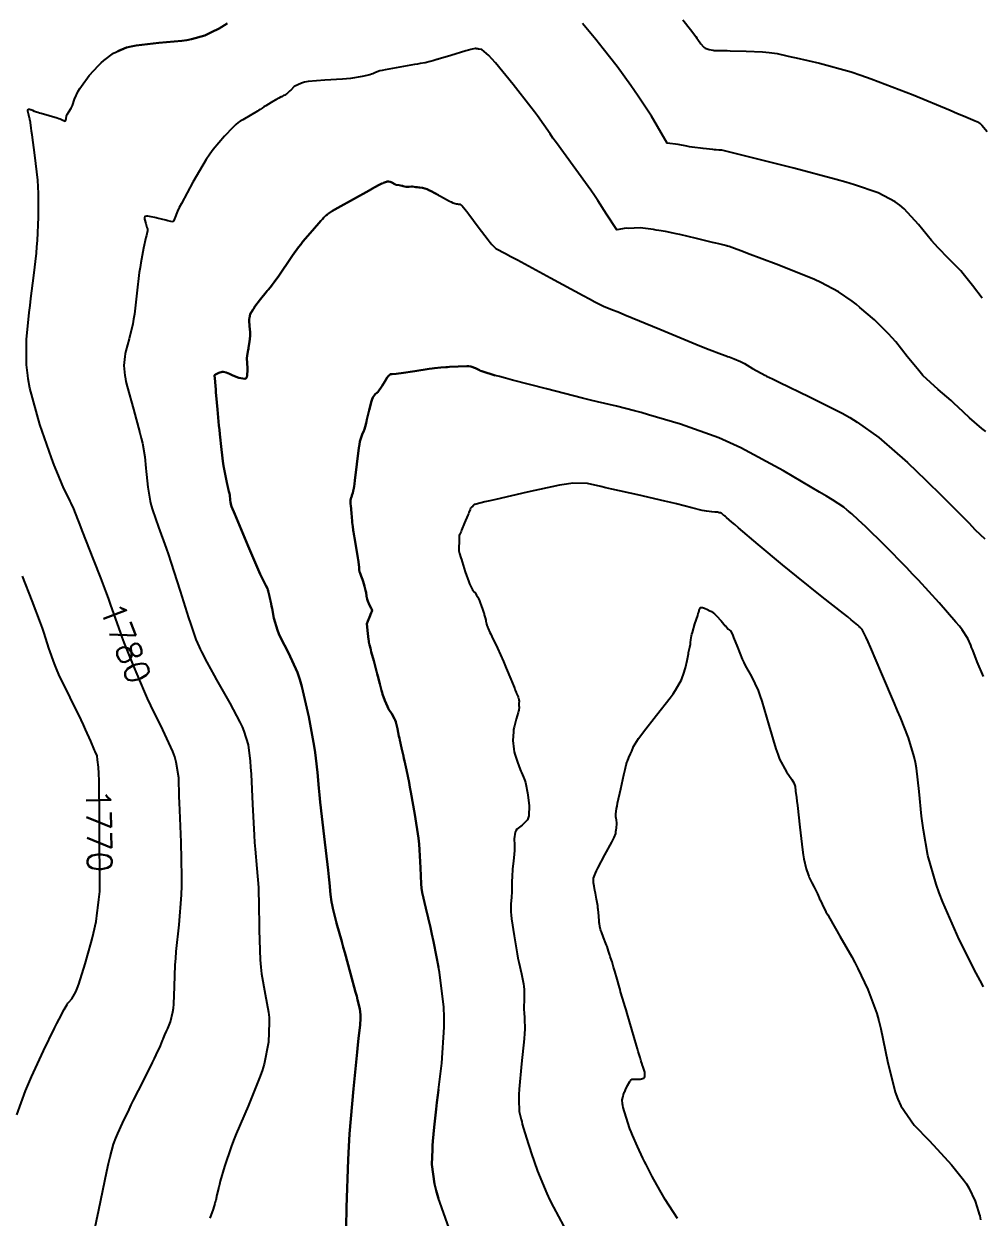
# Model space of a CAD drawing. Header units: metres. Extents: x 837477 to 838477, y 1189014 to 1191014.
# Drawn here: x 837810.2 to 837959.8, y 1189868.7 to 1190054.8 of the extents above; entities that cross this region are included whole.
import ezdxf

# ---------------------------------------------------------------- set-up
doc = ezdxf.new("R2010")
doc.units = ezdxf.units.M
doc.header["$LTSCALE"] = 0.3
doc.layers.add('COTAS 10', color=1, linetype='Continuous')
doc.styles.get("Standard").update_dxf_attribs({"font": 'simplex.shx'})

msp = doc.modelspace()

# ---------------------------------------------------------------- linework, layer by layer
at = {"layer": 'COTAS 10'}
for points, elevation in [([(837824.923, 1189881.776), (837825.651, 1189883.383), (837826.66, 1189885.515), (837826.999, 1189886.208), (837827.363, 1189886.946), (837828.889, 1189889.981), (837830.324, 1189892.839), (837830.631, 1189893.465), (837830.898, 1189894.019), (837831.537, 1189895.423), (837831.879, 1189896.256), (837831.959, 1189896.45), (837832.033, 1189896.629), (837832.251, 1189897.142), (837832.491, 1189897.702), (837832.579, 1189897.91), (837832.676, 1189898.141), (837833.108, 1189899.167), (837833.505, 1189900.725), (837833.582, 1189901.292), (837833.643, 1189901.917), (837833.744, 1189904.664), (837833.855, 1189908.05), (837833.923, 1189909.078), (837834.008, 1189910.146), (837834.448, 1189914.33), (837834.832, 1189919.006), (837834.88, 1189920.385), (837834.904, 1189921.799), (837834.781, 1189927.208), (837834.55, 1189932.176), (837834.506, 1189933.312), (837834.47, 1189934.345), (837834.409, 1189937.208), (837834.025, 1189939.691), (837833.785, 1189940.483), (837833.487, 1189941.321), (837831.927, 1189944.726), (837830.042, 1189948.511), (837829.539, 1189949.589), (837829.044, 1189950.679), (837827.325, 1189954.726), (837825.892, 1189958.352), (837825.577, 1189959.178), (837825.298, 1189959.926), (837824.585, 1189961.985), (837823.768, 1189964.339), (837823.423, 1189965.273), (837823.027, 1189966.33), (837822.227, 1189968.414), (837821.167, 1189971.167), (837819.348, 1189975.825), (837818.978, 1189976.769), (837818.665, 1189977.563), (837818.018, 1189979.182), (837817.621, 1189980.056), (837817.466, 1189980.38), (837817.291, 1189980.74), (837816.498, 1189982.338), (837815.36, 1189984.986), (837814.967, 1189986.007), (837814.541, 1189987.154), (837812.723, 1189992.338), (837811.168, 1189998.022), (837810.908, 1189999.485), (837810.84, 1190000), (837810.626, 1190001.619), (837810.662, 1190005.6), (837811.091, 1190009.802), (837811.213, 1190010.9), (837811.337, 1190011.97), (837811.792, 1190015.6), (837812.187, 1190019.084), (837812.273, 1190020.062), (837812.348, 1190021.046), (837812.531, 1190024.649), (837812.516, 1190028.348), (837812.466, 1190029.393), (837812.395, 1190030.448), (837811.973, 1190034.33), (837811.531, 1190037.503), (837811.447, 1190038.11), (837811.38, 1190038.599), (837811.279, 1190039.382), (837811.277, 1190039.434), (837811.272, 1190039.462), (837811.267, 1190039.496), (837811.232, 1190039.665), (837811.17, 1190039.931), (837811.146, 1190040.024), (837811.12, 1190040.127), (837811.003, 1190040.571), (837810.901, 1190041.001), (837810.884, 1190041.095), (837810.872, 1190041.177), (837810.871, 1190041.383), (837810.917, 1190041.486), (837810.934, 1190041.505), (837810.953, 1190041.518), (837811.041, 1190041.528), (837811.144, 1190041.504), (837811.174, 1190041.496), (837811.203, 1190041.487), (837811.315, 1190041.451), (837811.47, 1190041.393), (837811.527, 1190041.37), (837811.59, 1190041.345), (837811.869, 1190041.229), (837812.419, 1190041.041), (837812.652, 1190040.97), (837812.921, 1190040.891), (837814.184, 1190040.538), (837815.437, 1190040.168), (837815.7, 1190040.078), (837815.926, 1190039.994), (837816.438, 1190039.736), (837816.662, 1190039.643), (837816.707, 1190039.664), (837816.744, 1190039.704), (837816.815, 1190040.015), (837816.899, 1190040.453), (837816.944, 1190040.573), (837816.998, 1190040.692), (837817.274, 1190041.121), (837817.614, 1190041.682), (837817.71, 1190041.886), (837817.806, 1190042.11), (837818.156, 1190043.093), (837818.722, 1190044.334), (837818.953, 1190044.722), (837819.216, 1190045.128), (837820.438, 1190046.751), (837821.889, 1190048.351), (837822.298, 1190048.743), (837822.709, 1190049.112), (837824.217, 1190050.26), (837826.234, 1190051.113), (837826.967, 1190051.296), (837827.774, 1190051.456), (837831.317, 1190051.843), (837834.865, 1190052.166), (837835.675, 1190052.286), (837836.411, 1190052.42), (837838.448, 1190053.013), (837839.93, 1190053.714), (837840.317, 1190053.915), (837840.693, 1190054.12), (837841.963, 1190054.887)], 1780), ([(837841.963, 1190054.887), (837840.693, 1190054.12), (837840.317, 1190053.915), (837839.93, 1190053.714), (837838.448, 1190053.013), (837836.411, 1190052.42), (837835.675, 1190052.286), (837834.865, 1190052.166), (837831.317, 1190051.843), (837827.774, 1190051.456), (837826.967, 1190051.296), (837826.234, 1190051.113), (837824.923, 1190050.559)], 1780), ([(837959.756, 1190012.027), (837958.224, 1190014.028), (837956.811, 1190015.825), (837956.412, 1190016.287), (837956.009, 1190016.735), (837954.525, 1190018.224), (837952.89, 1190019.886), (837952.393, 1190020.441), (837951.875, 1190021.039), (837949.842, 1190023.541), (837947.561, 1190025.985), (837946.887, 1190026.545), (837946.194, 1190027.055), (837943.541, 1190028.477), (837939.831, 1190029.729), (837938.473, 1190030.132), (837936.972, 1190030.56), (837930.352, 1190032.31), (837924.13, 1190033.881), (837922.878, 1190034.195), (837921.832, 1190034.457), (837919.753, 1190034.971), (837919.137, 1190035.103), (837919.011, 1190035.125), (837918.906, 1190035.14), (837918.687, 1190035.144), (837918.256, 1190035.155), (837918.017, 1190035.176), (837917.724, 1190035.205), (837916.233, 1190035.37), (837914.521, 1190035.598), (837914.089, 1190035.666), (837913.675, 1190035.735), (837912.333, 1190036.002), (837910.603, 1190036.196), (837908.173, 1190040.416), (837906.108, 1190043.537), (837905.527, 1190044.381), (837904.94, 1190045.216), (837902.787, 1190048.158), (837900.632, 1190050.939), (837900.046, 1190051.673), (837899.464, 1190052.391), (837897.396, 1190054.853)], 1780), ([(837913.076, 1190055.444), (837914.254, 1190053.923), (837915.056, 1190052.847), (837915.238, 1190052.597), (837915.403, 1190052.366), (837915.856, 1190051.702), (837916.262, 1190051.244), (837916.398, 1190051.143), (837916.545, 1190051.053), (837917.156, 1190050.825), (837917.787, 1190050.705), (837917.945, 1190050.685), (837918.096, 1190050.669), (837918.58, 1190050.659), (837919.511, 1190050.659), (837919.944, 1190050.651), (837920.452, 1190050.638), (837922.918, 1190050.56), (837925.459, 1190050.44), (837926.015, 1190050.401), (837926.507, 1190050.358), (837927.749, 1190050.184), (837929.27, 1190049.839), (837929.938, 1190049.689), (837930.712, 1190049.517), (837934.4, 1190048.698), (837939.303, 1190047.346), (837940.844, 1190046.837), (837942.463, 1190046.269), (837948.974, 1190043.73), (837954.739, 1190041.336), (837955.888, 1190040.86), (837956.844, 1190040.465), (837958.684, 1190039.71), (837959.192, 1190039.47), (837959.309, 1190039.4), (837959.415, 1190039.327), (837959.71, 1190039.048), (837960.551, 1190038.04)], 1770), ([(837960.306, 1189991.229), (837959.707, 1189991.701), (837957.785, 1189993.401), (837955.982, 1189995.107), (837955.459, 1189995.582), (837954.925, 1189996.058), (837952.908, 1189997.785), (837950.502, 1190000), (837949.852, 1190000.755), (837948.079, 1190002.956), (837946.261, 1190005.236), (837945.714, 1190005.855), (837945.15, 1190006.468), (837942.956, 1190008.64), (837940.686, 1190010.611), (837940.073, 1190011.099), (837939.468, 1190011.562), (837937.337, 1190013.021), (837934.578, 1190014.471), (837933.575, 1190014.927), (837932.468, 1190015.407), (837927.611, 1190017.337), (837923.119, 1190019.028), (837922.243, 1190019.357), (837921.526, 1190019.625), (837920.263, 1190020.09), (837920.014, 1190020.163), (837919.936, 1190020.185), (837919.854, 1190020.206), (837919.526, 1190020.288), (837918.644, 1190020.5), (837918.213, 1190020.604), (837917.701, 1190020.727), (837915.179, 1190021.336), (837912.584, 1190021.953), (837912.027, 1190022.082), (837911.539, 1190022.192), (837910.362, 1190022.437), (837909.314, 1190022.605), (837908.908, 1190022.667), (837908.452, 1190022.735), (837906.389, 1190023.033), (837905.439, 1190022.938), (837904.558, 1190022.927), (837904.202, 1190022.946), (837902.747, 1190022.69), (837901.161, 1190025.137), (837899.81, 1190027.264), (837899.279, 1190028.04), (837898.681, 1190028.897), (837895.957, 1190032.665), (837893.326, 1190036.262), (837892.787, 1190037.011), (837892.33, 1190037.653), (837891.364, 1190039.076), (837890.373, 1190040.477), (837889.9, 1190041.105), (837889.341, 1190041.837), (837886.605, 1190045.345), (837883.847, 1190048.729), (837883.275, 1190049.383), (837882.785, 1190049.913), (837881.706, 1190050.808), (837881.255, 1190050.884), (837881.161, 1190050.9), (837881.081, 1190050.913), (837880.906, 1190050.939), (837880.814, 1190050.953), (837880.786, 1190050.958), (837880.757, 1190050.963), (837880.647, 1190050.987), (837879.996, 1190050.838), (837879.627, 1190050.734), (837879.176, 1190050.604), (837876.865, 1190049.909), (837874.516, 1190049.201), (837874.042, 1190049.062), (837873.644, 1190048.948), (837872.841, 1190048.745), (837872.049, 1190048.617), (837871.657, 1190048.552), (837871.191, 1190048.473), (837868.884, 1190048.077), (837866.606, 1190047.657), (837866.158, 1190047.562), (837865.788, 1190047.476), (837865.111, 1190047.244), (837864.69, 1190047.039), (837864.482, 1190046.971), (837864.234, 1190046.898), (837863.007, 1190046.592), (837861.209, 1190046.298), (837860.601, 1190046.233), (837859.945, 1190046.174), (837857.177, 1190046.022), (837854.575, 1190045.807), (837854.024, 1190045.709), (837853.545, 1190045.594), (837852.428, 1190045.042), (837851.878, 1190044.482), (837851.758, 1190044.362), (837851.651, 1190044.258), (837851.382, 1190044.009), (837851.205, 1190043.872), (837851.158, 1190043.839), (837851.111, 1190043.807), (837850.945, 1190043.708), (837850.79, 1190043.626), (837850.75, 1190043.604), (837850.712, 1190043.583), (837850.584, 1190043.514), (837850.483, 1190043.461), (837850.462, 1190043.451), (837850.443, 1190043.442), (837850.402, 1190043.428), (837850.369, 1190043.421), (837850.357, 1190043.417), (837850.343, 1190043.413), (837850.281, 1190043.393), (837850.016, 1190043.251), (837849.875, 1190043.17), (837849.703, 1190043.071), (837848.838, 1190042.566), (837847.976, 1190042.052), (837847.806, 1190041.949), (837847.667, 1190041.862), (837847.412, 1190041.687), (837847.088, 1190041.472), (837846.905, 1190041.36), (837846.682, 1190041.224), (837845.536, 1190040.543), (837844.394, 1190039.871), (837844.173, 1190039.74), (837843.992, 1190039.634), (837843.682, 1190039.451), (837843.325, 1190039.11), (837843.114, 1190038.904), (837842.856, 1190038.65), (837841.521, 1190037.326), (837839.763, 1190035.226), (837839.239, 1190034.482), (837838.698, 1190033.667), (837836.607, 1190030.136), (837834.829, 1190026.831), (837834.485, 1190026.159), (837834.205, 1190025.592), (837833.732, 1190024.42), (837833.609, 1190024.057), (837833.551, 1190023.999), (837833.483, 1190023.96), (837833.147, 1190023.977), (837832.684, 1190024.12), (837832.536, 1190024.162), (837832.379, 1190024.204), (837831.736, 1190024.362), (837831.057, 1190024.52), (837830.876, 1190024.562), (837830.698, 1190024.603), (837830.081, 1190024.743), (837829.571, 1190024.834), (837829.461, 1190024.844), (837829.363, 1190024.847), (837829.122, 1190024.804), (837829.047, 1190024.58), (837829.054, 1190024.47), (837829.073, 1190024.339), (837829.244, 1190023.693), (837829.443, 1190023.061), (837829.48, 1190022.939), (837829.509, 1190022.84), (837829.549, 1190022.674), (837829.538, 1190022.643), (837829.534, 1190022.628), (837829.531, 1190022.612), (837829.52, 1190022.529), (837829.42, 1190022.059), (837829.361, 1190021.798), (837829.289, 1190021.48), (837828.914, 1190019.856), (837828.475, 1190017.561), (837828.361, 1190016.819), (837828.251, 1190016.031), (837827.884, 1190012.8), (837827.487, 1190009.561), (837827.358, 1190008.768), (837827.221, 1190008.02), (837826.659, 1190005.693), (837826.155, 1190003.82), (837826.055, 1190003.358), (837825.972, 1190002.92), (837825.815, 1190001.546), (837825.993, 1190000), (837826.02, 1189999.761), (837826.165, 1189999.064), (837826.349, 1189998.28), (837827.331, 1189994.717), (837828.351, 1189991.062), (837828.559, 1189990.22), (837828.735, 1189989.451), (837829.1, 1189987.287), (837829.263, 1189985.539), (837829.313, 1189985.033), (837829.363, 1189984.516), (837829.56, 1189982.569), (837829.945, 1189980.389), (837830.115, 1189979.727), (837830.312, 1189979.039), (837831.251, 1189976.339), (837832.45, 1189973.061), (837832.811, 1189972.008), (837833.185, 1189970.892), (837834.64, 1189966.339), (837835.95, 1189962.161), (837836.233, 1189961.282), (837836.482, 1189960.524), (837837.09, 1189958.789), (837837.583, 1189957.672), (837837.759, 1189957.303), (837837.952, 1189956.908), (837838.789, 1189955.267), (837839.917, 1189953.183), (837840.293, 1189952.509), (837840.696, 1189951.793), (837842.382, 1189948.859), (837843.95, 1189945.914), (837844.279, 1189945.192), (837844.563, 1189944.51), (837845.209, 1189942.382), (837845.533, 1189939.824), (837845.613, 1189938.872), (837845.69, 1189937.813), (837845.933, 1189933.105), (837846.165, 1189928.287), (837846.235, 1189927.158), (837846.307, 1189926.118), (837846.587, 1189923.105), (837846.823, 1189920.149), (837846.867, 1189919.145), (837846.903, 1189918.06), (837846.956, 1189913.474), (837847.096, 1189908.832), (837847.187, 1189907.712), (837847.3, 1189906.663), (837847.894, 1189903.474), (837848.422, 1189900.676), (837848.493, 1189899.873), (837848.532, 1189899.059), (837848.401, 1189896.018), (837847.709, 1189892.587), (837847.393, 1189891.527), (837847.024, 1189890.419), (837845.243, 1189886.018), (837843.378, 1189881.709), (837842.956, 1189880.659), (837842.575, 1189879.671), (837841.539, 1189876.619), (837840.89, 1189874.328), (837840.753, 1189873.82), (837840.633, 1189873.366), (837840.355, 1189872.182), (837840.168, 1189871.337), (837840.107, 1189871.097), (837840.042, 1189870.855), (837839.77, 1189869.957), (837839.231, 1189868.547)], 1790), ([(837874.923, 1190049.324), (837874.516, 1190049.201), (837874.042, 1190049.062), (837873.644, 1190048.948), (837872.841, 1190048.745), (837872.049, 1190048.617), (837871.657, 1190048.552), (837871.191, 1190048.473), (837868.884, 1190048.077), (837866.606, 1190047.657), (837866.158, 1190047.562), (837865.788, 1190047.476), (837865.111, 1190047.244), (837864.69, 1190047.039), (837864.482, 1190046.971), (837864.234, 1190046.898), (837863.007, 1190046.592), (837861.209, 1190046.298), (837860.601, 1190046.233), (837859.945, 1190046.174), (837857.177, 1190046.022), (837854.575, 1190045.807), (837854.024, 1190045.709), (837853.545, 1190045.594), (837852.428, 1190045.042), (837851.878, 1190044.482), (837851.758, 1190044.362), (837851.651, 1190044.258), (837851.382, 1190044.009), (837851.205, 1190043.872), (837851.158, 1190043.839), (837851.111, 1190043.807), (837850.945, 1190043.708), (837850.79, 1190043.626), (837850.75, 1190043.604), (837850.712, 1190043.583), (837850.584, 1190043.514), (837850.483, 1190043.461), (837850.462, 1190043.451), (837850.443, 1190043.442), (837850.402, 1190043.428), (837850.369, 1190043.421), (837850.357, 1190043.417), (837850.343, 1190043.413), (837850.281, 1190043.393), (837850.016, 1190043.251), (837849.875, 1190043.17), (837849.703, 1190043.071), (837848.838, 1190042.566), (837847.976, 1190042.052), (837847.806, 1190041.949), (837847.667, 1190041.862), (837847.412, 1190041.687), (837847.088, 1190041.472), (837846.905, 1190041.36), (837846.682, 1190041.224), (837845.536, 1190040.543), (837844.394, 1190039.871), (837844.173, 1190039.74), (837843.992, 1190039.634), (837843.682, 1190039.451), (837843.325, 1190039.11), (837843.114, 1190038.904), (837842.856, 1190038.65), (837841.521, 1190037.326), (837839.763, 1190035.226), (837839.239, 1190034.482), (837838.698, 1190033.667), (837836.607, 1190030.136), (837834.829, 1190026.831), (837834.485, 1190026.159), (837834.205, 1190025.592), (837833.732, 1190024.42), (837833.609, 1190024.057), (837833.551, 1190023.999), (837833.483, 1190023.96), (837833.147, 1190023.977), (837832.684, 1190024.12), (837832.536, 1190024.162), (837832.379, 1190024.204), (837831.736, 1190024.362), (837831.057, 1190024.52), (837830.876, 1190024.562), (837830.698, 1190024.603), (837830.081, 1190024.743), (837829.571, 1190024.834), (837829.461, 1190024.844), (837829.363, 1190024.847), (837829.122, 1190024.804), (837829.047, 1190024.58), (837829.054, 1190024.47), (837829.073, 1190024.339), (837829.244, 1190023.693), (837829.443, 1190023.061), (837829.48, 1190022.939), (837829.509, 1190022.84), (837829.549, 1190022.674), (837829.538, 1190022.643), (837829.534, 1190022.628), (837829.531, 1190022.612), (837829.52, 1190022.529), (837829.42, 1190022.059), (837829.361, 1190021.798), (837829.289, 1190021.48), (837828.914, 1190019.856), (837828.475, 1190017.561), (837828.361, 1190016.819), (837828.251, 1190016.031), (837827.884, 1190012.8), (837827.487, 1190009.561), (837827.358, 1190008.768), (837827.221, 1190008.02), (837826.659, 1190005.693), (837826.155, 1190003.82), (837826.055, 1190003.358), (837825.972, 1190002.92), (837825.815, 1190001.546), (837825.993, 1190000), (837826.02, 1189999.761), (837826.165, 1189999.064), (837826.349, 1189998.28), (837827.331, 1189994.717), (837828.351, 1189991.062), (837828.559, 1189990.22), (837828.735, 1189989.451), (837829.1, 1189987.287), (837829.263, 1189985.539), (837829.313, 1189985.033), (837829.363, 1189984.516), (837829.56, 1189982.569), (837829.945, 1189980.389), (837830.115, 1189979.727), (837830.312, 1189979.039), (837831.251, 1189976.339), (837832.45, 1189973.061), (837832.811, 1189972.008), (837833.185, 1189970.892), (837834.64, 1189966.339), (837835.95, 1189962.161), (837836.233, 1189961.282), (837836.482, 1189960.524), (837837.09, 1189958.789), (837837.583, 1189957.672), (837837.759, 1189957.303), (837837.952, 1189956.908), (837838.789, 1189955.267), (837839.917, 1189953.183), (837840.293, 1189952.509), (837840.696, 1189951.793), (837842.382, 1189948.859), (837843.95, 1189945.914), (837844.279, 1189945.192), (837844.563, 1189944.51), (837845.209, 1189942.382), (837845.533, 1189939.824), (837845.613, 1189938.872), (837845.69, 1189937.813), (837845.933, 1189933.105), (837846.165, 1189928.287), (837846.235, 1189927.158), (837846.307, 1189926.118), (837846.587, 1189923.105), (837846.823, 1189920.149), (837846.867, 1189919.145), (837846.903, 1189918.06), (837846.956, 1189913.474), (837847.096, 1189908.832), (837847.187, 1189907.712), (837847.3, 1189906.663), (837847.894, 1189903.474), (837848.422, 1189900.676), (837848.493, 1189899.873), (837848.532, 1189899.059), (837848.401, 1189896.018), (837847.709, 1189892.587), (837847.393, 1189891.527), (837847.024, 1189890.419), (837845.243, 1189886.018), (837843.378, 1189881.709), (837842.956, 1189880.659), (837842.575, 1189879.671), (837841.539, 1189876.619), (837840.89, 1189874.328), (837840.753, 1189873.82), (837840.633, 1189873.366), (837840.355, 1189872.182), (837840.168, 1189871.337), (837840.107, 1189871.097), (837840.042, 1189870.855), (837839.77, 1189869.957), (837839.231, 1189868.547)], 1790), ([(837874.923, 1190028.116), (837873.762, 1190028.738), (837873.443, 1190028.893), (837873.161, 1190029.02), (837872.446, 1190029.258), (837872.032, 1190029.308), (837871.94, 1190029.317), (837871.857, 1190029.323), (837871.64, 1190029.33), (837871.47, 1190029.336), (837871.417, 1190029.342), (837871.362, 1190029.35), (837871.142, 1190029.396), (837870.874, 1190029.435), (837870.789, 1190029.439), (837870.699, 1190029.44), (837870.333, 1190029.416), (837869.982, 1190029.393), (837869.902, 1190029.395), (837869.828, 1190029.399), (837869.623, 1190029.445), (837869.395, 1190029.515), (837869.308, 1190029.536), (837869.21, 1190029.558), (837868.768, 1190029.64), (837868.342, 1190029.725), (837868.254, 1190029.748), (837868.178, 1190029.771), (837868.013, 1190029.853), (837867.928, 1190029.93), (837867.903, 1190029.949), (837867.877, 1190029.968), (837867.778, 1190030.031), (837867.654, 1190030.088), (837867.611, 1190030.104), (837867.566, 1190030.12), (837867.375, 1190030.176), (837867.184, 1190030.219), (837867.139, 1190030.227), (837867.098, 1190030.232), (837866.977, 1190030.236), (837866.865, 1190030.218), (837866.83, 1190030.21), (837866.793, 1190030.2), (837866.644, 1190030.152), (837866.512, 1190030.104), (837866.485, 1190030.094), (837866.464, 1190030.085), (837866.423, 1190030.065), (837866.366, 1190030.034), (837866.334, 1190030.018), (837866.294, 1190029.999), (837866.094, 1190029.905), (837865.878, 1190029.805), (837865.829, 1190029.782), (837865.785, 1190029.76), (837865.665, 1190029.701), (837865.001, 1190029.334), (837864.614, 1190029.12), (837864.138, 1190028.856), (837861.688, 1190027.494), (837859.246, 1190026.125), (837858.776, 1190025.857), (837858.395, 1190025.637), (837857.761, 1190025.245), (837857.704, 1190025.17), (837857.686, 1190025.151), (837857.667, 1190025.132), (837857.592, 1190025.069), (837857.515, 1190025.019), (837857.496, 1190025.008), (837857.478, 1190024.998), (837857.419, 1190024.975), (837857.056, 1190024.601), (837856.845, 1190024.37), (837856.587, 1190024.084), (837855.258, 1190022.593), (837853.782, 1190020.867), (837853.431, 1190020.433), (837853.105, 1190020.017), (837852.139, 1190018.675), (837851.323, 1190017.454), (837851.093, 1190017.115), (837850.86, 1190016.775), (837850.002, 1190015.545), (837849.271, 1190014.52), (837849.119, 1190014.309), (837848.988, 1190014.131), (837848.696, 1190013.754), (837848.369, 1190013.362), (837848.217, 1190013.174), (837848.038, 1190012.953), (837847.168, 1190011.867), (837846.287, 1190010.716), (837846.102, 1190010.452), (837845.941, 1190010.213), (837845.572, 1190009.548), (837845.432, 1190008.951), (837845.415, 1190008.755), (837845.409, 1190008.545), (837845.466, 1190007.673), (837845.536, 1190006.714), (837845.538, 1190006.449), (837845.531, 1190006.184), (837845.441, 1190005.231), (837845.306, 1190004.37), (837845.27, 1190004.164), (837845.235, 1190003.972), (837845.114, 1190003.395), (837845.049, 1190002.708), (837845.05, 1190002.448), (837845.057, 1190002.157), (837845.151, 1190000.85), (837845.058, 1190000), (837845.03, 1189999.74), (837844.903, 1189999.574), (837844.734, 1189999.468), (837843.788, 1189999.595), (837842.854, 1190000), (837842.746, 1190000.047), (837842.517, 1190000.147), (837842.314, 1190000.236), (837841.797, 1190000.465), (837841.411, 1190000.547), (837841.291, 1190000.543), (837841.164, 1190000.527), (837840.661, 1190000.372), (837840.225, 1190000.181), (837840.143, 1190000.141), (837840.076, 1190000.108), (837839.972, 1190000.039), (837839.975, 1190000), (837839.988, 1189999.851), (837840.009, 1189999.613), (837840.067, 1189998.939), (837840.17, 1189997.779), (837840.209, 1189997.341), (837840.253, 1189996.853), (837840.451, 1189994.671), (837840.683, 1189992.187), (837840.748, 1189991.509), (837840.814, 1189990.835), (837841.055, 1189988.435), (837841.333, 1189986.204), (837841.422, 1189985.636), (837841.516, 1189985.09), (837841.899, 1189983.298), (837842.236, 1189981.88), (837842.302, 1189981.57), (837842.355, 1189981.296), (837842.445, 1189980.603), (837842.484, 1189980.16), (837842.505, 1189980.043), (837842.53, 1189979.929), (837842.657, 1189979.541), (837843.15, 1189978.37), (837845.249, 1189973.38), (837846.808, 1189969.728), (837847.128, 1189969), (837847.401, 1189968.395), (837847.982, 1189967.236), (837848.236, 1189966.752), (837848.303, 1189966.574), (837848.368, 1189966.376), (837848.588, 1189965.502), (837848.816, 1189964.373), (837848.887, 1189964.016), (837848.96, 1189963.638), (837849.252, 1189962.112), (837849.794, 1189960.28), (837850.026, 1189959.71), (837850.293, 1189959.112), (837851.552, 1189956.728), (837852.944, 1189953.635), (837853.294, 1189952.591), (837853.63, 1189951.466), (837854.715, 1189946.728), (837855.521, 1189942.194), (837855.68, 1189941.198), (837855.811, 1189940.315), (837856.053, 1189938.065), (837856.252, 1189935.61), (837856.356, 1189934.598), (837856.481, 1189933.442), (837857.109, 1189928.065), (837857.725, 1189922.839), (837857.842, 1189921.777), (837857.936, 1189920.882), (837858.086, 1189919.042), (837858.232, 1189917.899), (837858.324, 1189917.444), (837858.439, 1189916.928), (837859.042, 1189914.563), (837859.831, 1189911.684), (837860.063, 1189910.844), (837860.3, 1189909.985), (837861.208, 1189906.729), (837862.003, 1189903.827), (837862.169, 1189903.192), (837862.313, 1189902.63), (837862.638, 1189901.208), (837862.753, 1189900.252), (837862.764, 1189899.984), (837862.766, 1189899.715), (837862.7, 1189898.73), (837862.462, 1189896.591), (837862.357, 1189895.595), (837862.234, 1189894.423), (837861.647, 1189888.73), (837861.057, 1189881.729), (837860.933, 1189879.733), (837860.825, 1189877.711), (837860.578, 1189870.202), (837860.48, 1189864)], 1800), ([(837860.48, 1189864), (837860.578, 1189870.202), (837860.825, 1189877.711), (837860.933, 1189879.733), (837861.057, 1189881.729), (837861.647, 1189888.73), (837862.234, 1189894.423), (837862.357, 1189895.595), (837862.462, 1189896.591), (837862.7, 1189898.73), (837862.766, 1189899.715), (837862.764, 1189899.984), (837862.753, 1189900.252), (837862.638, 1189901.208), (837862.313, 1189902.63), (837862.169, 1189903.192), (837862.003, 1189903.827), (837861.208, 1189906.729), (837860.3, 1189909.985), (837860.063, 1189910.844), (837859.831, 1189911.684), (837859.042, 1189914.563), (837858.439, 1189916.928), (837858.324, 1189917.444), (837858.232, 1189917.899), (837858.086, 1189919.042), (837857.936, 1189920.882), (837857.842, 1189921.777), (837857.725, 1189922.839), (837857.109, 1189928.065), (837856.481, 1189933.442), (837856.356, 1189934.598), (837856.252, 1189935.61), (837856.053, 1189938.065), (837855.811, 1189940.315), (837855.68, 1189941.198), (837855.521, 1189942.194), (837854.715, 1189946.728), (837853.63, 1189951.466), (837853.294, 1189952.591), (837852.944, 1189953.635), (837851.552, 1189956.728), (837850.293, 1189959.112), (837850.026, 1189959.71), (837849.794, 1189960.28), (837849.252, 1189962.112), (837848.96, 1189963.638), (837848.887, 1189964.016), (837848.816, 1189964.373), (837848.588, 1189965.502), (837848.368, 1189966.376), (837848.303, 1189966.574), (837848.236, 1189966.752), (837847.982, 1189967.236), (837847.401, 1189968.395), (837847.128, 1189969), (837846.808, 1189969.728), (837845.249, 1189973.38), (837843.15, 1189978.37), (837842.657, 1189979.541), (837842.53, 1189979.929), (837842.505, 1189980.043), (837842.484, 1189980.16), (837842.445, 1189980.603), (837842.355, 1189981.296), (837842.302, 1189981.57), (837842.236, 1189981.88), (837841.899, 1189983.298), (837841.516, 1189985.09), (837841.422, 1189985.636), (837841.333, 1189986.204), (837841.055, 1189988.435), (837840.814, 1189990.835), (837840.748, 1189991.509), (837840.683, 1189992.187), (837840.451, 1189994.671), (837840.253, 1189996.853), (837840.209, 1189997.341), (837840.17, 1189997.779), (837840.067, 1189998.939), (837840.009, 1189999.613), (837839.988, 1189999.851), (837839.975, 1190000), (837839.972, 1190000.039), (837840.076, 1190000.108), (837840.143, 1190000.141), (837840.225, 1190000.181), (837840.661, 1190000.372), (837841.164, 1190000.527), (837841.291, 1190000.543), (837841.411, 1190000.547), (837841.797, 1190000.465), (837842.314, 1190000.236), (837842.517, 1190000.147), (837842.746, 1190000.047), (837842.854, 1190000), (837843.788, 1189999.595), (837844.734, 1189999.468), (837844.903, 1189999.574), (837845.03, 1189999.74), (837845.058, 1190000), (837845.151, 1190000.85), (837845.057, 1190002.157), (837845.05, 1190002.448), (837845.049, 1190002.708), (837845.114, 1190003.395), (837845.235, 1190003.972), (837845.27, 1190004.164), (837845.306, 1190004.37), (837845.441, 1190005.231), (837845.531, 1190006.184), (837845.538, 1190006.449), (837845.536, 1190006.714), (837845.466, 1190007.673), (837845.409, 1190008.545), (837845.415, 1190008.755), (837845.432, 1190008.951), (837845.572, 1190009.548), (837845.941, 1190010.213), (837846.102, 1190010.452), (837846.287, 1190010.716), (837847.168, 1190011.867), (837848.038, 1190012.953), (837848.217, 1190013.174), (837848.369, 1190013.362), (837848.696, 1190013.754), (837848.988, 1190014.131), (837849.119, 1190014.309), (837849.271, 1190014.52), (837850.002, 1190015.545), (837850.86, 1190016.775), (837851.093, 1190017.115), (837851.323, 1190017.454), (837852.139, 1190018.675), (837853.105, 1190020.017), (837853.431, 1190020.433), (837853.782, 1190020.867), (837855.258, 1190022.593), (837856.587, 1190024.084), (837856.845, 1190024.37), (837857.056, 1190024.601), (837857.419, 1190024.975), (837857.478, 1190024.998), (837857.496, 1190025.008), (837857.515, 1190025.019), (837857.592, 1190025.069), (837857.667, 1190025.132), (837857.686, 1190025.151), (837857.704, 1190025.17), (837857.761, 1190025.245), (837858.395, 1190025.637), (837858.776, 1190025.857), (837859.246, 1190026.125), (837861.688, 1190027.494), (837864.138, 1190028.856), (837864.614, 1190029.12), (837865.001, 1190029.334), (837865.665, 1190029.701), (837865.785, 1190029.76), (837865.829, 1190029.782), (837865.878, 1190029.805), (837866.094, 1190029.905), (837866.294, 1190029.999), (837866.334, 1190030.018), (837866.366, 1190030.034), (837866.423, 1190030.065), (837866.464, 1190030.085), (837866.485, 1190030.094), (837866.512, 1190030.104), (837866.644, 1190030.152), (837866.793, 1190030.2), (837866.83, 1190030.21), (837866.865, 1190030.218), (837866.977, 1190030.236), (837867.098, 1190030.232), (837867.139, 1190030.227), (837867.184, 1190030.219), (837867.375, 1190030.176), (837867.566, 1190030.12), (837867.611, 1190030.104), (837867.654, 1190030.088), (837867.778, 1190030.031), (837867.877, 1190029.968), (837867.903, 1190029.949), (837867.928, 1190029.93), (837868.013, 1190029.853), (837868.178, 1190029.771), (837868.254, 1190029.748), (837868.342, 1190029.725), (837868.768, 1190029.64), (837869.21, 1190029.558), (837869.308, 1190029.536), (837869.395, 1190029.515), (837869.623, 1190029.445), (837869.828, 1190029.399), (837869.902, 1190029.395), (837869.982, 1190029.393), (837870.333, 1190029.416), (837870.699, 1190029.44), (837870.789, 1190029.439), (837870.874, 1190029.435), (837871.142, 1190029.396), (837871.362, 1190029.35), (837871.417, 1190029.342), (837871.47, 1190029.336), (837871.64, 1190029.33), (837871.857, 1190029.323), (837871.94, 1190029.317), (837872.032, 1190029.308), (837872.446, 1190029.258), (837873.161, 1190029.02), (837873.443, 1190028.893), (837873.762, 1190028.738), (837875.218, 1190027.958), (837876.632, 1190027.189), (837876.924, 1190027.043), (837877.173, 1190026.925), (837877.716, 1190026.739), (837877.957, 1190026.73), (837878.016, 1190026.724), (837878.072, 1190026.717), (837878.246, 1190026.68), (837878.398, 1190026.619), (837878.44, 1190026.596), (837878.482, 1190026.572), (837878.634, 1190026.462), (837879.111, 1190025.879), (837879.358, 1190025.555), (837879.655, 1190025.161), (837881.141, 1190023.151), (837882.665, 1190021.135), (837882.985, 1190020.737), (837883.261, 1190020.408), (837883.891, 1190019.796), (837885.406, 1190018.996), (837886.24, 1190018.548), (837887.253, 1190018.002), (837892.41, 1190015.211), (837897.525, 1190012.446), (837898.512, 1190011.917), (837899.314, 1190011.491), (837900.658, 1190010.802), (837902.09, 1190010.235), (837902.947, 1190009.885), (837904.004, 1190009.451), (837909.483, 1190007.185), (837915.079, 1190004.876), (837916.209, 1190004.416), (837917.158, 1190004.033), (837919.071, 1190003.294), (837919.823, 1190003.043), (837920.04, 1190002.967), (837920.26, 1190002.889), (837921.087, 1190002.585), (837922.041, 1190002.16), (837922.341, 1190002.006), (837922.656, 1190001.835), (837923.926, 1190001.087), (837925.926, 1190000), (837926.127, 1189999.891), (837927.03, 1189999.438), (837928.06, 1189998.932), (837932.838, 1189996.664), (837937.907, 1189994.099), (837939.119, 1189993.406), (837940.248, 1189992.719), (837943.637, 1189990.302), (837946.498, 1189987.838), (837947.294, 1189987.122), (837948.092, 1189986.393), (837950.989, 1189983.637), (837953.532, 1189981.145), (837954.107, 1189980.58), (837954.626, 1189980.07), (837956.035, 1189978.683), (837957.075, 1189977.628), (837957.363, 1189977.327), (837957.65, 1189977.023), (837958.683, 1189975.892), (837960.17, 1189974.515)], 1800), ([(837959.948, 1189953.035), (837958.984, 1189955.34), (837958.277, 1189957.151), (837958.113, 1189957.565), (837957.963, 1189957.941), (837957.533, 1189958.984), (837956.641, 1189960.316), (837956.199, 1189960.875), (837955.672, 1189961.516), (837953.066, 1189964.517), (837949.833, 1189968.046), (837948.912, 1189969.02), (837947.98, 1189969.993), (837944.517, 1189973.498), (837941.584, 1189976.378), (837940.986, 1189976.958), (837940.481, 1189977.443), (837939.429, 1189978.41), (837938.967, 1189978.78), (837938.833, 1189978.889), (837938.697, 1189979.001), (837938.186, 1189979.429), (837936.419, 1189980.574), (837935.492, 1189981.137), (837934.374, 1189981.807), (837928.756, 1189985.118), (837922.124, 1189988.675), (837920.367, 1189989.5), (837918.644, 1189990.255), (837912.71, 1189992.408), (837907.704, 1189993.868), (837906.566, 1189994.187), (837905.535, 1189994.469), (837902.71, 1189995.181), (837899.747, 1189995.883), (837898.629, 1189996.159), (837897.383, 1189996.471), (837891.807, 1189997.891), (837886.476, 1189999.274), (837885.384, 1189999.562), (837884.458, 1189999.809), (837883.776, 1190000)], 1810), ([(837876.589, 1189866.927), (837874.874, 1189871.761), (837874.551, 1189872.89), (837874.293, 1189873.929), (837873.908, 1189876.927), (837873.986, 1189879.282), (837874.019, 1189879.916), (837874.058, 1189880.542), (837874.243, 1189882.738), (837874.56, 1189885.576), (837874.681, 1189886.607), (837874.818, 1189887.745), (837875.434, 1189892.738), (837875.814, 1189898.371), (837875.801, 1189899.911), (837875.737, 1189901.443), (837875.079, 1189906.906), (837874.148, 1189911.73), (837873.912, 1189912.859), (837873.685, 1189913.898), (837872.945, 1189916.906), (837872.403, 1189919.347), (837872.301, 1189920.029), (837872.22, 1189920.714), (837872.101, 1189923.212), (837871.979, 1189926.015), (837871.896, 1189926.893), (837871.792, 1189927.815), (837871.236, 1189931.513), (837870.613, 1189935.007), (837870.466, 1189935.8), (837870.33, 1189936.518), (837869.931, 1189938.48), (837869.614, 1189939.896), (837869.53, 1189940.27), (837869.447, 1189940.635), (837869.162, 1189941.889), (837868.897, 1189943.081), (837868.827, 1189943.408), (837868.759, 1189943.734), (837868.525, 1189944.9), (837868.254, 1189945.956), (837868.162, 1189946.212), (837868.062, 1189946.452), (837867.643, 1189947.189), (837867.194, 1189947.894), (837867.076, 1189948.114), (837866.961, 1189948.345), (837866.569, 1189949.269), (837866.217, 1189950.278), (837866.128, 1189950.561), (837866.041, 1189950.847), (837865.756, 1189951.897), (837865.453, 1189953.091), (837865.356, 1189953.468), (837865.252, 1189953.865), (837864.83, 1189955.465), (837864.446, 1189956.905), (837864.366, 1189957.201), (837864.298, 1189957.452), (837864.151, 1189957.987), (837864.07, 1189958.405), (837864.044, 1189958.583), (837864.016, 1189958.787), (837863.901, 1189959.749), (837863.736, 1189961.238), (837863.798, 1189961.418), (837863.838, 1189961.521), (837863.888, 1189961.647), (837864.154, 1189962.297), (837864.419, 1189962.945), (837864.469, 1189963.071), (837864.509, 1189963.173), (837864.57, 1189963.349), (837864.506, 1189963.491), (837864.468, 1189963.572), (837864.42, 1189963.67), (837864.173, 1189964.176), (837863.916, 1189964.772), (837863.863, 1189964.926), (837863.817, 1189965.077), (837863.716, 1189965.584), (837863.634, 1189966.115), (837863.599, 1189966.28), (837863.561, 1189966.452), (837863.38, 1189967.141), (837863.17, 1189967.831), (837863.112, 1189968.005), (837863.055, 1189968.17), (837862.853, 1189968.706), (837862.687, 1189969.156), (837862.654, 1189969.267), (837862.625, 1189969.373), (837862.564, 1189969.709), (837862.541, 1189969.998), (837862.536, 1189970.074), (837862.531, 1189970.148), (837862.518, 1189970.4), (837862.447, 1189970.967), (837862.405, 1189971.239), (837862.353, 1189971.561), (837862.087, 1189973.138), (837861.821, 1189974.684), (837861.769, 1189974.987), (837861.726, 1189975.234), (837861.651, 1189975.675), (837861.637, 1189975.772), (837861.633, 1189975.803), (837861.629, 1189975.836), (837861.615, 1189975.971), (837861.596, 1189976.124), (837861.59, 1189976.168), (837861.583, 1189976.213), (837861.553, 1189976.383), (837861.501, 1189976.813), (837861.48, 1189977.022), (837861.456, 1189977.27), (837861.346, 1189978.491), (837861.245, 1189979.691), (837861.226, 1189979.926), (837861.213, 1189980.12), (837861.199, 1189980.468), (837861.213, 1189980.546), (837861.217, 1189980.569), (837861.221, 1189980.593), (837861.237, 1189980.685), (837861.257, 1189980.779), (837861.264, 1189980.804), (837861.272, 1189980.829), (837861.308, 1189980.914), (837861.372, 1189981.078), (837861.399, 1189981.153), (837861.428, 1189981.239), (837861.567, 1189981.657), (837861.759, 1189982.648), (837861.823, 1189983.096), (837861.892, 1189983.619), (837862.181, 1189986.137), (837862.501, 1189988.68), (837862.59, 1189989.219), (837862.679, 1189989.687), (837863.003, 1189990.779), (837863.276, 1189991.341), (837863.333, 1189991.474), (837863.382, 1189991.598), (837863.493, 1189991.962), (837863.382, 1189991.598), (837863.333, 1189991.474), (837863.276, 1189991.341), (837863.003, 1189990.779), (837862.679, 1189989.687), (837862.59, 1189989.219), (837862.501, 1189988.68), (837862.181, 1189986.137), (837861.892, 1189983.619), (837861.823, 1189983.096), (837861.759, 1189982.648), (837861.567, 1189981.657), (837861.428, 1189981.239), (837861.399, 1189981.153), (837861.372, 1189981.078), (837861.308, 1189980.914), (837861.272, 1189980.829), (837861.264, 1189980.804), (837861.257, 1189980.779), (837861.237, 1189980.685), (837861.221, 1189980.593), (837861.217, 1189980.569), (837861.213, 1189980.546), (837861.199, 1189980.468), (837861.213, 1189980.12), (837861.226, 1189979.926), (837861.245, 1189979.691), (837861.346, 1189978.491), (837861.456, 1189977.27), (837861.48, 1189977.022), (837861.501, 1189976.813), (837861.553, 1189976.383), (837861.583, 1189976.213), (837861.59, 1189976.168), (837861.596, 1189976.124), (837861.615, 1189975.971), (837861.629, 1189975.836), (837861.633, 1189975.803), (837861.637, 1189975.772), (837861.651, 1189975.675), (837861.726, 1189975.234), (837861.769, 1189974.987), (837861.821, 1189974.684), (837862.087, 1189973.138), (837862.353, 1189971.561), (837862.405, 1189971.239), (837862.447, 1189970.967), (837862.518, 1189970.4), (837862.531, 1189970.148), (837862.536, 1189970.074), (837862.541, 1189969.998), (837862.564, 1189969.709), (837862.625, 1189969.373), (837862.654, 1189969.267), (837862.687, 1189969.156), (837862.853, 1189968.706), (837863.055, 1189968.17), (837863.112, 1189968.005), (837863.17, 1189967.831), (837863.38, 1189967.141), (837863.561, 1189966.452), (837863.599, 1189966.28), (837863.634, 1189966.115), (837863.716, 1189965.584), (837863.817, 1189965.077), (837863.863, 1189964.926), (837863.916, 1189964.772), (837864.173, 1189964.176), (837864.42, 1189963.67), (837864.468, 1189963.572), (837864.506, 1189963.491), (837864.57, 1189963.349), (837864.509, 1189963.173), (837864.469, 1189963.071), (837864.419, 1189962.945), (837864.154, 1189962.297), (837863.888, 1189961.647), (837863.838, 1189961.521), (837863.798, 1189961.418), (837863.736, 1189961.238), (837863.901, 1189959.749), (837864.016, 1189958.787), (837864.044, 1189958.583), (837864.07, 1189958.405), (837864.151, 1189957.987), (837864.298, 1189957.452), (837864.366, 1189957.201), (837864.446, 1189956.905), (837864.83, 1189955.465), (837865.252, 1189953.865), (837865.356, 1189953.468), (837865.453, 1189953.091), (837865.756, 1189951.897), (837866.041, 1189950.847), (837866.128, 1189950.561), (837866.217, 1189950.278), (837866.569, 1189949.269), (837866.961, 1189948.345), (837867.076, 1189948.114), (837867.194, 1189947.894), (837867.643, 1189947.189), (837868.062, 1189946.452), (837868.162, 1189946.212), (837868.254, 1189945.956), (837868.525, 1189944.9), (837868.759, 1189943.734), (837868.827, 1189943.408), (837868.897, 1189943.081), (837869.162, 1189941.889), (837869.447, 1189940.635), (837869.53, 1189940.27), (837869.614, 1189939.896), (837869.931, 1189938.48), (837870.33, 1189936.518), (837870.466, 1189935.8), (837870.613, 1189935.007), (837871.236, 1189931.513), (837871.792, 1189927.815), (837871.896, 1189926.893), (837871.979, 1189926.015), (837872.101, 1189923.212), (837872.22, 1189920.714), (837872.301, 1189920.029), (837872.403, 1189919.347), (837872.945, 1189916.906), (837873.685, 1189913.898), (837873.912, 1189912.859), (837874.148, 1189911.73), (837874.923, 1189907.712)], 1810), ([(837959.976, 1189904.64), (837959.425, 1189905.619), (837958.819, 1189906.744), (837956.181, 1189912.029), (837953.612, 1189917.834), (837953.05, 1189919.287), (837952.554, 1189920.673), (837951.299, 1189925.119), (837950.582, 1189929.091), (837950.423, 1189930.178), (837950.282, 1189931.259), (837949.92, 1189935.119), (837949.514, 1189938.724), (837949.347, 1189939.645), (837949.155, 1189940.533), (837948.263, 1189943.462), (837946.991, 1189946.645), (837946.559, 1189947.693), (837946.093, 1189948.814), (837944.125, 1189953.462), (837942.313, 1189957.634), (837941.947, 1189958.453), (837941.639, 1189959.127), (837941.012, 1189960.35), (837940.762, 1189960.623), (837940.691, 1189960.699), (837940.618, 1189960.774), (837940.35, 1189961.046), (837939.331, 1189961.891), (837938.785, 1189962.329), (837938.125, 1189962.854), (837934.789, 1189965.485), (837930.772, 1189968.685), (837929.683, 1189969.57), (837928.604, 1189970.454), (837924.789, 1189973.64), (837921.755, 1189976.219), (837921.168, 1189976.721), (837920.691, 1189977.13), (837919.884, 1189977.84), (837919.786, 1189977.94), (837919.757, 1189977.964), (837919.726, 1189977.987), (837919.608, 1189978.059), (837919.48, 1189978.14), (837919.443, 1189978.169), (837919.405, 1189978.201), (837919.263, 1189978.341), (837919.123, 1189978.469), (837919.085, 1189978.493), (837919.049, 1189978.514), (837918.924, 1189978.549), (837918.808, 1189978.56), (837918.777, 1189978.566), (837918.747, 1189978.572), (837918.643, 1189978.603), (837918.544, 1189978.636), (837918.49, 1189978.65), (837918.393, 1189978.668), (837918.208, 1189978.68), (837918.125, 1189978.683), (837918.028, 1189978.686), (837917.564, 1189978.693), (837916.754, 1189978.797), (837916.439, 1189978.861), (837916.084, 1189978.94), (837914.476, 1189979.35), (837912.049, 1189979.965), (837911.178, 1189980.173), (837910.221, 1189980.397), (837906.047, 1189981.343), (837901.961, 1189982.259), (837901.06, 1189982.466), (837900.258, 1189982.651), (837898.192, 1189983.15), (837895.882, 1189983.166), (837894.927, 1189983.047), (837893.834, 1189982.875), (837888.745, 1189981.808), (837883.888, 1189980.659), (837882.941, 1189980.435), (837882.166, 1189980.253), (837880.806, 1189979.934), (837880.601, 1189979.876), (837880.555, 1189979.857), (837880.513, 1189979.838), (837880.401, 1189979.759), (837880.333, 1189979.685), (837880.319, 1189979.668), (837880.307, 1189979.654), (837880.28, 1189979.615), (837880.265, 1189979.587), (837880.261, 1189979.579), (837880.256, 1189979.572), (837880.238, 1189979.542), (837880.216, 1189979.512), (837880.2, 1189979.496), (837880.166, 1189979.465), (837880.125, 1189979.437), (837880.099, 1189979.425), (837880.047, 1189979.409), (837879.984, 1189979.353), (837879.965, 1189979.322), (837879.944, 1189979.284), (837879.859, 1189979.093), (837879.673, 1189978.628), (837879.587, 1189978.417), (837879.488, 1189978.172), (837879.007, 1189976.991), (837878.536, 1189975.849), (837878.443, 1189975.628), (837878.366, 1189975.449), (837878.22, 1189975.146), (837878.187, 1189975.118), (837878.181, 1189975.111), (837878.176, 1189975.105), (837878.166, 1189975.089), (837878.165, 1189974.997), (837878.166, 1189974.943), (837878.166, 1189974.878), (837878.17, 1189974.54), (837878.165, 1189974.108), (837878.161, 1189973.983), (837878.155, 1189973.856), (837878.123, 1189973.375), (837878.11, 1189972.899), (837878.116, 1189972.774), (837878.127, 1189972.653), (837878.204, 1189972.241), (837878.407, 1189971.561), (837878.498, 1189971.271), (837878.604, 1189970.937), (837879.112, 1189969.363), (837879.654, 1189967.803), (837879.781, 1189967.477), (837879.899, 1189967.198), (837880.24, 1189966.576), (837880.505, 1189966.254), (837880.575, 1189966.164), (837880.643, 1189966.074), (837880.874, 1189965.746), (837881.081, 1189965.404), (837881.133, 1189965.305), (837881.183, 1189965.204), (837881.346, 1189964.825), (837881.506, 1189964.388), (837881.554, 1189964.25), (837881.604, 1189964.106), (837881.8, 1189963.525), (837881.988, 1189962.939), (837882.032, 1189962.79), (837882.074, 1189962.648), (837882.2, 1189962.186), (837882.29, 1189961.813), (837882.31, 1189961.728), (837882.328, 1189961.651), (837882.372, 1189961.435), (837882.408, 1189961.272), (837882.434, 1189961.184), (837882.489, 1189961.03), (837882.557, 1189960.863), (837882.578, 1189960.811), (837882.6, 1189960.756), (837882.688, 1189960.538), (837882.964, 1189959.921), (837883.104, 1189959.615), (837883.273, 1189959.25), (837884.111, 1189957.445), (837885.055, 1189955.379), (837885.289, 1189954.849), (837885.512, 1189954.338), (837886.219, 1189952.644), (837886.729, 1189951.367), (837886.828, 1189951.117), (837886.907, 1189950.913), (837887.041, 1189950.554), (837887.069, 1189950.47), (837887.082, 1189950.44), (837887.098, 1189950.406), (837887.174, 1189950.261), (837887.26, 1189950.089), (837887.281, 1189950.039), (837887.301, 1189949.987), (837887.365, 1189949.792), (837887.416, 1189949.6), (837887.428, 1189949.551), (837887.44, 1189949.503), (837887.474, 1189949.346), (837887.491, 1189949.184), (837887.493, 1189949.133), (837887.492, 1189949.08), (837887.477, 1189948.867), (837887.464, 1189948.633), (837887.465, 1189948.566), (837887.468, 1189948.498), (837887.495, 1189948.246), (837887.448, 1189947.805), (837887.404, 1189947.618), (837887.347, 1189947.402), (837887.03, 1189946.39), (837886.711, 1189945.152), (837886.653, 1189944.794), (837886.607, 1189944.43), (837886.55, 1189943.061), (837886.671, 1189941.682), (837886.738, 1189941.311), (837886.82, 1189940.945), (837887.233, 1189939.664), (837887.687, 1189938.55), (837887.794, 1189938.289), (837887.893, 1189938.049), (837888.182, 1189937.353), (837888.394, 1189936.798), (837888.445, 1189936.647), (837888.492, 1189936.497), (837888.633, 1189935.964), (837888.772, 1189935.177), (837888.818, 1189934.867), (837888.866, 1189934.517), (837889.068, 1189932.919), (837889.04, 1189931.32), (837888.944, 1189930.969), (837888.809, 1189930.657), (837888.001, 1189929.863), (837887.163, 1189929.21), (837887.009, 1189928.987), (837886.888, 1189928.746), (837886.734, 1189927.724), (837886.786, 1189926.773), (837886.795, 1189926.576), (837886.802, 1189926.409), (837886.809, 1189926.047), (837886.773, 1189925.672), (837886.754, 1189925.496), (837886.73, 1189925.29), (837886.609, 1189924.286), (837886.486, 1189922.998), (837886.46, 1189922.613), (837886.439, 1189922.216), (837886.394, 1189920.677), (837886.355, 1189919.215), (837886.338, 1189918.867), (837886.317, 1189918.543), (837886.218, 1189917.574), (837886.222, 1189916.317), (837886.266, 1189915.811), (837886.33, 1189915.236), (837886.714, 1189912.589), (837887.202, 1189909.794), (837887.331, 1189909.126), (837887.457, 1189908.504), (837887.89, 1189906.64), (837888.206, 1189905.089), (837888.259, 1189904.664), (837888.297, 1189904.242), (837888.308, 1189902.733), (837888.266, 1189901.355), (837888.269, 1189901.015), (837888.28, 1189900.693), (837888.374, 1189899.68), (837888.384, 1189898.055), (837888.342, 1189897.346), (837888.28, 1189896.526), (837887.894, 1189892.631), (837887.527, 1189888.678), (837887.477, 1189887.822), (837887.45, 1189887.068), (837887.54, 1189885.208), (837887.817, 1189883.97), (837887.908, 1189883.61), (837888.006, 1189883.241), (837888.409, 1189881.846), (837888.984, 1189880.056), (837889.189, 1189879.439), (837889.415, 1189878.769), (837890.398, 1189875.91), (837891.816, 1189872.429), (837892.316, 1189871.366), (837892.863, 1189870.26), (837895.224, 1189865.91)], 1820), ([(837809.118, 1189884.658), (837810.505, 1189888.411), (837810.946, 1189889.488), (837811.411, 1189890.58), (837813.298, 1189894.658), (837815.035, 1189898.193), (837815.407, 1189898.943), (837815.731, 1189899.593), (837816.505, 1189901.114), (837816.975, 1189901.897), (837817.108, 1189902.083), (837817.241, 1189902.255), (837817.73, 1189902.761), (837818.349, 1189903.85), (837818.565, 1189904.388), (837818.799, 1189905.03), (837819.802, 1189908.202), (837820.747, 1189911.558), (837820.944, 1189912.314), (837821.114, 1189912.996), (837821.493, 1189914.836), (837821.684, 1189916.188), (837821.734, 1189916.561), (837821.784, 1189916.935), (837821.956, 1189918.282), (837822.081, 1189919.522), (837822.102, 1189919.828), (837822.116, 1189920.118), (837822.115, 1189921.032), (837822.079, 1189923.056), (837822.071, 1189924.047), (837822.063, 1189925.225), (837822.041, 1189931.032), (837821.974, 1189936.782), (837821.937, 1189937.923), (837821.894, 1189938.87), (837821.751, 1189940.028), (837821.672, 1189940.662), (837821.352, 1189941.331), (837821.246, 1189941.57), (837821.133, 1189941.831), (837820.662, 1189942.968), (837819.852, 1189944.79), (837819.525, 1189945.483), (837819.153, 1189946.259), (837817.438, 1189949.743), (837815.712, 1189953.368), (837815.334, 1189954.233), (837814.998, 1189955.037), (837814.147, 1189957.438), (837813.399, 1189959.792), (837813.13, 1189960.566), (837812.833, 1189961.394), (837811.537, 1189964.828), (837810.018, 1189968.662)], 1770), ([(837820.704, 1189863.964), (837821.922, 1189869.875), (837823.188, 1189875.885), (837823.455, 1189877.093), (837823.684, 1189878.105), (837824.209, 1189880.113), (837824.604, 1189881.053), (837824.752, 1189881.39), (837824.917, 1189881.762), (837825.651, 1189883.383), (837826.66, 1189885.515), (837826.999, 1189886.208), (837827.363, 1189886.946), (837828.889, 1189889.981), (837830.324, 1189892.839), (837830.631, 1189893.465), (837830.898, 1189894.019), (837831.537, 1189895.423), (837831.879, 1189896.256), (837831.959, 1189896.45), (837832.033, 1189896.629), (837832.251, 1189897.142), (837832.491, 1189897.702), (837832.579, 1189897.91), (837832.676, 1189898.141), (837833.108, 1189899.167), (837833.505, 1189900.725), (837833.582, 1189901.292), (837833.643, 1189901.917), (837833.744, 1189904.664), (837833.855, 1189908.05), (837833.923, 1189909.078), (837834.008, 1189910.146), (837834.448, 1189914.33), (837834.832, 1189919.006), (837834.88, 1189920.385), (837834.904, 1189921.799), (837834.781, 1189927.208), (837834.55, 1189932.176), (837834.506, 1189933.312), (837834.47, 1189934.345), (837834.409, 1189937.208), (837834.025, 1189939.691), (837833.785, 1189940.483), (837833.487, 1189941.321), (837831.927, 1189944.726), (837830.042, 1189948.511), (837829.539, 1189949.589), (837829.044, 1189950.679), (837827.325, 1189954.726), (837825.892, 1189958.352), (837825.577, 1189959.178), (837825.298, 1189959.926), (837824.585, 1189961.985), (837823.768, 1189964.339), (837823.423, 1189965.273), (837823.027, 1189966.33), (837822.227, 1189968.414)], 1780), ([(837912.216, 1189868.501), (837910.317, 1189871.49), (837909.872, 1189872.222), (837909.462, 1189872.911), (837908.274, 1189875.054), (837907.337, 1189876.908), (837907.085, 1189877.415), (837906.837, 1189877.921), (837905.968, 1189879.725), (837905.181, 1189881.514), (837904.983, 1189882.009), (837904.795, 1189882.503), (837904.189, 1189884.29), (837903.763, 1189885.795), (837903.689, 1189886.112), (837903.633, 1189886.386), (837903.589, 1189887.017), (837903.671, 1189887.36), (837903.695, 1189887.453), (837903.72, 1189887.546), (837903.814, 1189887.87), (837903.97, 1189888.275), (837904.033, 1189888.417), (837904.106, 1189888.572), (837904.441, 1189889.242), (837904.789, 1189889.854), (837904.869, 1189889.973), (837904.942, 1189890.07), (837905.146, 1189890.237), (837905.432, 1189890.254), (837905.557, 1189890.255), (837905.702, 1189890.255), (837906.388, 1189890.246), (837906.992, 1189890.404), (837907.086, 1189890.509), (837907.147, 1189890.641), (837907.1, 1189891.342), (837906.878, 1189892.089), (837906.828, 1189892.251), (837906.783, 1189892.393), (837906.665, 1189892.743), (837906.57, 1189893.01), (837906.54, 1189893.1), (837906.508, 1189893.197), (837906.38, 1189893.603), (837906.1, 1189894.539), (837905.973, 1189894.97), (837905.824, 1189895.475), (837904.359, 1189900.461), (837904.193, 1189901.026), (837904.044, 1189901.531), (837903.649, 1189902.855), (837903.345, 1189903.88), (837903.254, 1189904.197), (837903.159, 1189904.527), (837902.789, 1189905.838), (837902.429, 1189907.103), (837902.342, 1189907.404), (837902.259, 1189907.683), (837902.001, 1189908.517), (837901.782, 1189909.2), (837901.723, 1189909.385), (837901.666, 1189909.569), (837901.467, 1189910.218), (837901.229, 1189910.932), (837901.148, 1189911.157), (837901.06, 1189911.394), (837900.685, 1189912.345), (837900.337, 1189913.233), (837900.267, 1189913.428), (837900.207, 1189913.602), (837900.084, 1189914.051), (837900.03, 1189914.491), (837900.014, 1189914.66), (837899.998, 1189914.848), (837899.935, 1189915.699), (837899.844, 1189916.693), (837899.809, 1189916.973), (837899.771, 1189917.254), (837899.6, 1189918.285), (837899.421, 1189919.232), (837899.378, 1189919.46), (837899.338, 1189919.674), (837899.214, 1189920.324), (837899.137, 1189920.851), (837899.126, 1189920.988), (837899.119, 1189921.12), (837899.131, 1189921.564), (837899.428, 1189922.377), (837899.6, 1189922.742), (837899.812, 1189923.168), (837900.903, 1189925.214), (837901.983, 1189927.212), (837902.189, 1189927.608), (837902.353, 1189927.935), (837902.608, 1189928.552), (837902.613, 1189928.797), (837902.62, 1189928.891), (837902.63, 1189928.997), (837902.688, 1189929.472), (837902.733, 1189929.982), (837902.735, 1189930.11), (837902.733, 1189930.231), (837902.69, 1189930.622), (837902.632, 1189930.984), (837902.621, 1189931.087), (837902.611, 1189931.192), (837902.594, 1189931.584), (837902.709, 1189932.428), (837902.782, 1189932.818), (837902.874, 1189933.276), (837903.355, 1189935.493), (837903.85, 1189937.69), (837903.95, 1189938.134), (837904.034, 1189938.508), (837904.203, 1189939.265), (837904.307, 1189939.615), (837904.35, 1189939.731), (837904.399, 1189939.856), (837904.629, 1189940.378), (837904.908, 1189940.997), (837904.989, 1189941.184), (837905.071, 1189941.377), (837905.38, 1189942.129), (837906.123, 1189943.362), (837906.479, 1189943.858), (837906.901, 1189944.421), (837908.967, 1189947.013), (837911.074, 1189949.697), (837911.521, 1189950.318), (837911.909, 1189950.886), (837912.82, 1189952.496), (837913.281, 1189953.733), (837913.385, 1189954.066), (837913.48, 1189954.395), (837913.737, 1189955.549), (837913.913, 1189956.549), (837913.957, 1189956.782), (837913.999, 1189956.995), (837914.13, 1189957.603), (837914.225, 1189958.07), (837914.244, 1189958.195), (837914.259, 1189958.317), (837914.288, 1189958.74), (837914.393, 1189959.376), (837914.457, 1189959.631), (837914.537, 1189959.922), (837914.95, 1189961.26), (837915.37, 1189962.566), (837915.453, 1189962.837), (837915.523, 1189963.068), (837915.656, 1189963.572), (837915.753, 1189963.756), (837915.799, 1189963.784), (837915.854, 1189963.802), (837916.122, 1189963.787), (837916.419, 1189963.701), (837916.492, 1189963.676), (837916.56, 1189963.649), (837916.774, 1189963.546), (837917.003, 1189963.419), (837917.081, 1189963.378), (837917.165, 1189963.333), (837917.522, 1189963.15), (837917.994, 1189962.808), (837918.151, 1189962.664), (837918.318, 1189962.498), (837919.016, 1189961.721), (837919.659, 1189960.963), (837919.791, 1189960.81), (837919.904, 1189960.682), (837920.148, 1189960.423), (837920.271, 1189960.321), (837920.307, 1189960.291), (837920.344, 1189960.261), (837920.486, 1189960.148), (837920.741, 1189959.685), (837920.849, 1189959.433), (837920.974, 1189959.129), (837921.56, 1189957.585), (837922.318, 1189955.734), (837922.551, 1189955.235), (837922.793, 1189954.743), (837923.752, 1189953.019), (837924.79, 1189950.831), (837925.083, 1189950.047), (837925.378, 1189949.186), (837926.464, 1189945.434), (837927.555, 1189941.731), (837927.854, 1189940.902), (837928.151, 1189940.157), (837929.212, 1189938.172), (837930.062, 1189936.953), (837930.226, 1189936.691), (837930.358, 1189936.46), (837930.58, 1189935.9), (837930.604, 1189935.575), (837930.612, 1189935.493), (837930.62, 1189935.414), (837930.656, 1189935.16), (837930.78, 1189934.157), (837930.844, 1189933.606), (837930.921, 1189932.937), (837931.307, 1189929.534), (837931.742, 1189925.996), (837931.85, 1189925.241), (837931.953, 1189924.585), (837932.28, 1189923.026), (837932.594, 1189922.136), (837932.689, 1189921.901), (837932.787, 1189921.671), (837933.171, 1189920.881), (837933.552, 1189920.155), (837933.648, 1189919.965), (837933.741, 1189919.78), (837934.042, 1189919.15), (837934.322, 1189918.536), (837934.4, 1189918.361), (837934.479, 1189918.184), (837934.768, 1189917.525), (837935.376, 1189916.354), (837935.656, 1189915.854), (837935.984, 1189915.277), (837937.571, 1189912.561), (837939.395, 1189909.328), (837939.873, 1189908.426), (837940.338, 1189907.521), (837941.92, 1189904.228), (837943.305, 1189900.502), (837943.647, 1189899.324), (837943.97, 1189898.082), (837944.988, 1189893.068), (837946.172, 1189888.232), (837946.6, 1189887.102), (837947.073, 1189886.063), (837949.142, 1189883.068), (837951.467, 1189880.658), (837952.1, 1189879.988), (837952.729, 1189879.317), (837954.961, 1189876.884), (837956.869, 1189874.528), (837957.292, 1189873.905), (837957.67, 1189873.294), (837958.658, 1189871.198), (837959.206, 1189869.531), (837959.307, 1189869.192), (837959.386, 1189868.907), (837959.488, 1189868.318)], 1830), ([(837874.923, 1189888.6), (837874.818, 1189887.745), (837874.681, 1189886.607), (837874.56, 1189885.576), (837874.243, 1189882.738), (837874.058, 1189880.542), (837874.019, 1189879.916), (837873.986, 1189879.282), (837873.908, 1189876.927), (837874.293, 1189873.929), (837874.551, 1189872.89), (837874.874, 1189871.761), (837874.923, 1189871.622)], 1810)]:
    msp.add_lwpolyline(points, dxfattribs=dict(at, elevation=elevation))
at = {"layer": 'COTAS 10', "elevation": 1810}
for points in [[(837875.292, 1190001.234), (837874.33, 1190001.139), (837873.922, 1190001.084), (837873.453, 1190001.017), (837871.25, 1190000.672), (837869.119, 1190000.336), (837868.696, 1190000.275), (837868.345, 1190000.228), (837867.679, 1190000.171), (837867.52, 1190000.194), (837867.488, 1190000.197), (837867.462, 1190000.198), (837867.415, 1190000.19), (837867.403, 1190000.17), (837867.399, 1190000.164), (837867.395, 1190000.159), (837867.378, 1190000.137), (837867.349, 1190000.11), (837867.337, 1190000.101), (837867.323, 1190000.091), (837867.257, 1190000.049), (837867.215, 1190000), (837867.257, 1190000.049), (837867.323, 1190000.091), (837867.337, 1190000.101), (837867.349, 1190000.11), (837867.378, 1190000.137), (837867.395, 1190000.159), (837867.399, 1190000.164), (837867.403, 1190000.17), (837867.415, 1190000.19), (837867.462, 1190000.198), (837867.488, 1190000.197), (837867.52, 1190000.194), (837867.679, 1190000.171), (837868.345, 1190000.228), (837868.696, 1190000.275), (837869.119, 1190000.336), (837871.25, 1190000.672), (837873.453, 1190001.017), (837873.922, 1190001.084), (837874.33, 1190001.139), (837875.292, 1190001.234), (837876.051, 1190001.27), (837876.33, 1190001.287), (837876.64, 1190001.307), (837878.006, 1190001.405), (837879.368, 1190001.435), (837879.675, 1190001.412), (837879.952, 1190001.376), (837880.695, 1190001.134), (837881.303, 1190000.815), (837881.494, 1190000.729), (837881.695, 1190000.646), (837883.776, 1190000), (837881.695, 1190000.646), (837881.494, 1190000.729), (837881.303, 1190000.815), (837880.695, 1190001.134), (837879.952, 1190001.376), (837879.675, 1190001.412), (837879.368, 1190001.435), (837878.006, 1190001.405), (837876.64, 1190001.307), (837876.33, 1190001.287), (837876.051, 1190001.27)], [(837863.493, 1189991.962), (837863.621, 1189992.544), (837863.681, 1189992.804), (837863.752, 1189993.108), (837864.099, 1189994.565), (837864.495, 1189996.003), (837864.598, 1189996.295), (837864.697, 1189996.54), (837865.032, 1189997.044), (837865.324, 1189997.266), (837865.396, 1189997.334), (837865.466, 1189997.405), (837865.687, 1189997.684), (837865.94, 1189998.072), (837866.029, 1189998.211), (837866.127, 1189998.363), (837866.549, 1189999.028), (837866.947, 1189999.643), (837867.03, 1189999.764), (837867.101, 1189999.865), (837867.215, 1190000), (837867.101, 1189999.865), (837867.03, 1189999.764), (837866.947, 1189999.643), (837866.549, 1189999.028), (837866.127, 1189998.363), (837866.029, 1189998.211), (837865.94, 1189998.072), (837865.687, 1189997.684), (837865.466, 1189997.405), (837865.396, 1189997.334), (837865.324, 1189997.266), (837865.032, 1189997.044), (837864.697, 1189996.54), (837864.598, 1189996.295), (837864.495, 1189996.003), (837864.099, 1189994.565), (837863.752, 1189993.108), (837863.681, 1189992.804), (837863.621, 1189992.544)]]:
    msp.add_lwpolyline(points, close=True, dxfattribs=at)

# ---------------------------------------------------------------- texts
at = {"layer": 'COTAS 10', "char_height": 3.8, "attachment_point": 7}
for s, insert, rotation in [('1780', (837822.01, 1189963.681, 1780), 291.03387), ('1780', (837822.01, 1189963.681, 1780), 291.03387), ('1770', (837819.932, 1189935.501, 1770), 271.17571)]:
    msp.add_mtext(s, dxfattribs=dict(at, insert=insert, rotation=rotation))

doc.saveas('drawing.dxf')
